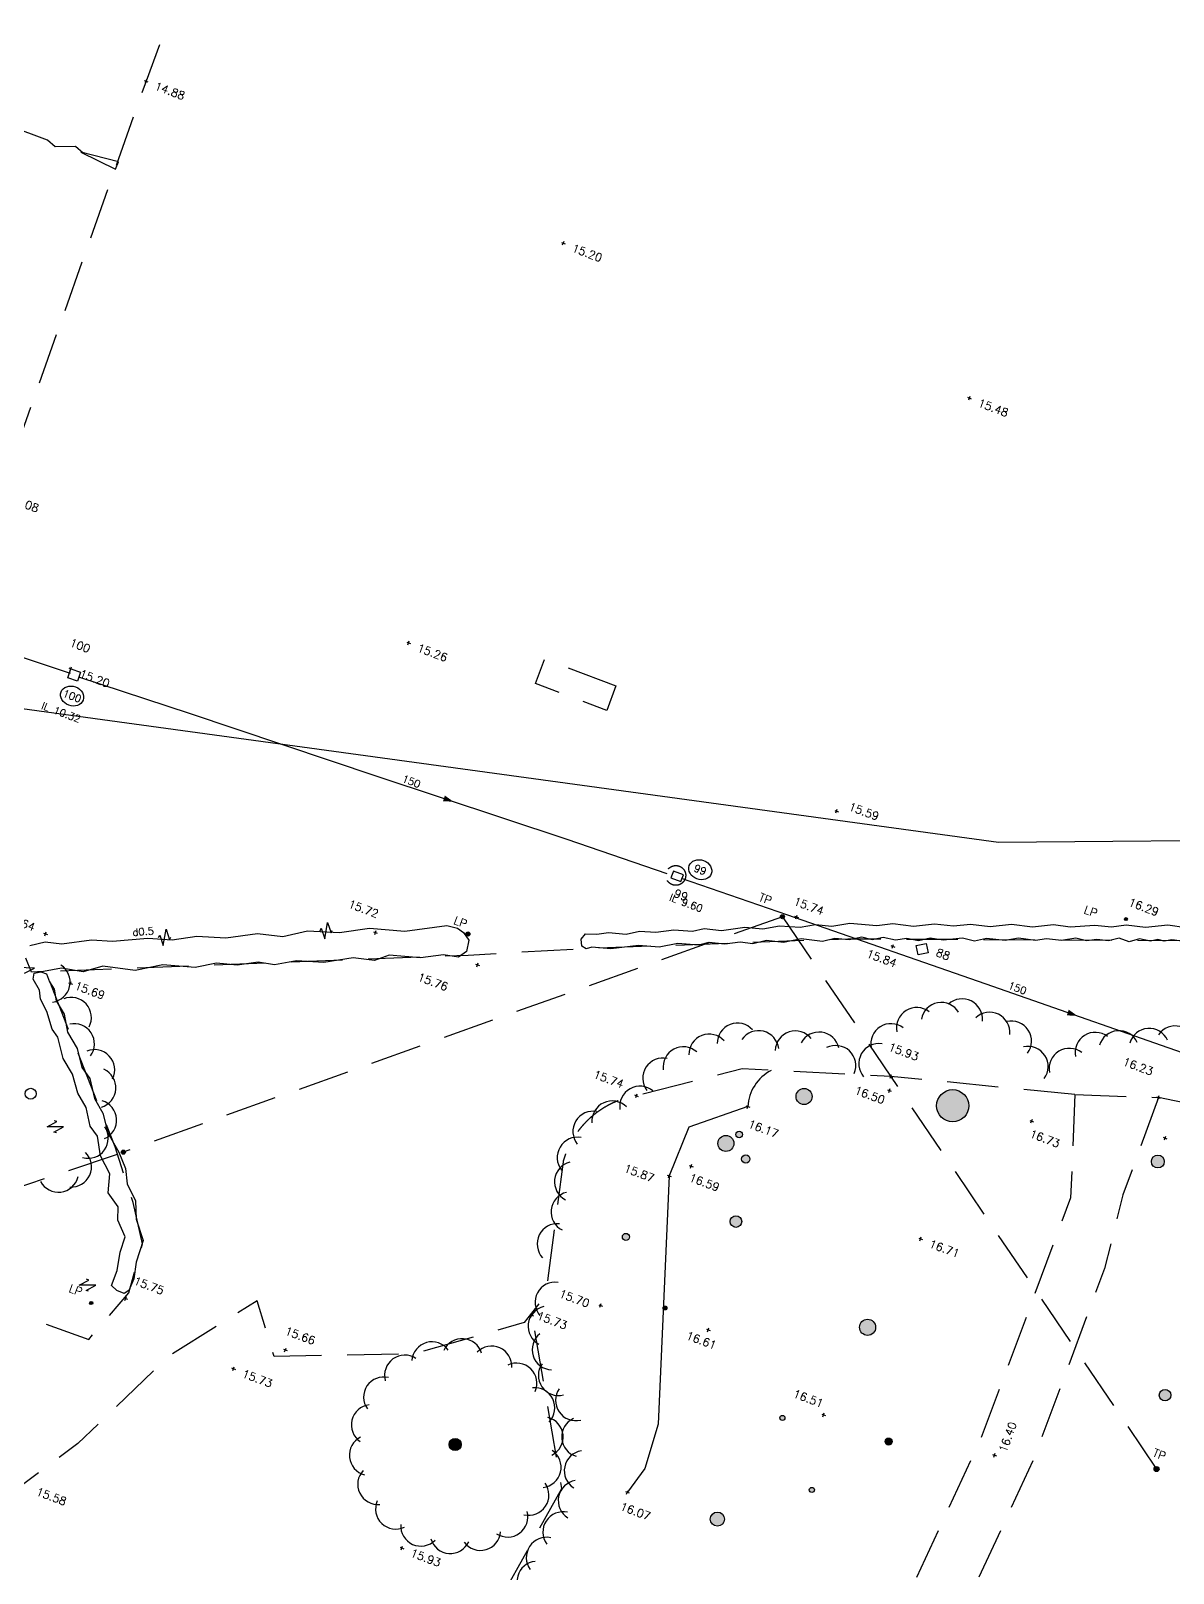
# Model space of a CAD drawing. Header units: millimetres. Extents: x 521005098 to 521837086, y 174609906 to 175681253.
# Drawn here: x 521496642 to 521553170, y 174905876 to 174982214 of the extents above; entities that cross this region are included whole.
import ezdxf
from ezdxf.enums import TextEntityAlignment as Align

# ---------------------------------------------------------------- set-up
doc = ezdxf.new("R2010")
doc.units = ezdxf.units.MM
doc.header["$LTSCALE"] = 200
doc.linetypes.add('layout$0$HIDDEN', pattern=[9.525, 6.35, -3.175])
doc.linetypes.add('layout$0$survey$0$DASHED', pattern=[19.05, 12.7, -6.35])
for name, color, linetype in [('layout$0$ED-CHAMBER', 7, 'layout$0$HIDDEN'), ('layout$0$ED-ELEC', 30, 'Continuous'), ('layout$0$ED-FOUL', 3, 'Continuous'), ('layout$0$survey$0$BT', 8, 'Continuous'), ('layout$0$survey$0$DETAIL', 8, 'Continuous'), ('layout$0$survey$0$LEVEL', 8, 'Continuous'), ('layout$0$survey$0$MH_NUMBER', 8, 'Continuous'), ('layout$0$survey$0$SERVICE', 8, 'Continuous'), ('layout$0$survey$0$TEXT_SERVICE', 8, 'Continuous'), ('layout$0$survey$0$VEGETATION', 8, 'Continuous')]:
    doc.layers.add(name, color=color, linetype=linetype)
doc.styles.add('layout$0$ROMANS', font='Romans.shx')
doc.styles.add('layout$0$survey$0$ROMANS', font='Romans.shx')

# ---------------------------------------------------------------- blocks, each defined once
blk = doc.blocks.new('layout$0$F')
at = {"layer": 'layout$0$ED-FOUL'}
blk.add_lwpolyline([(0, 0, 0, 0.3, 0), (-0.5, 0, 0.3, 0.3, 0)], format="xyseb", dxfattribs=at)
blk = doc.blocks.new('layout')
at = {"layer": 'layout$0$survey$0$SERVICE', "linetype": 'Continuous'}
h = blk.add_hatch(color=256, dxfattribs=at)
edge = h.paths.add_edge_path()
edge.add_arc((521533834.9, 174938368.3), 100, 0, 360)
h = blk.add_hatch(color=256, dxfattribs=at)
edge = h.paths.add_edge_path()
edge.add_arc((521550831.3, 174938249.9), 75, 0, 360)
h = blk.add_hatch(color=256, dxfattribs=at)
edge = h.paths.add_edge_path()
edge.add_arc((521518270.1, 174937511.9), 100, 0, 360)
h = blk.add_hatch(color=256, dxfattribs=at)
edge = h.paths.add_edge_path()
edge.add_arc((521501217.9, 174926714.3), 100, 0, 360)
h = blk.add_hatch(color=256, dxfattribs=at)
edge = h.paths.add_edge_path()
edge.add_arc((521499629, 174919246), 80, 0, 360)
h = blk.add_hatch(color=256, dxfattribs=at)
edge = h.paths.add_edge_path()
edge.add_arc((521552347.4, 174911027.8), 125, 0, 360)
at = {"layer": 'layout$0$survey$0$VEGETATION', "linetype": 'Continuous'}
h = blk.add_hatch(color=256, dxfattribs=at)
edge = h.paths.add_edge_path()
edge.add_arc((521538049.8, 174918043.3), 397.9, 0, 360)
edge = h.paths.add_edge_path()
edge.add_arc((521542259.2, 174929012.2), 795.8, 0, 360)
edge = h.paths.add_edge_path()
edge.add_arc((521534905.7, 174929467.4), 397.9, 0, 360)
edge = h.paths.add_edge_path()
edge.add_arc((521531693.6, 174927589.5), 159.2, 0, 360)
edge = h.paths.add_edge_path()
edge.add_arc((521526088.8, 174922519.3), 175.1, 0, 360)
edge = h.paths.add_edge_path()
edge.add_arc((521531534.2, 174923277.7), 286.5, 0, 360)
h = blk.add_hatch(color=256, dxfattribs=at)
edge = h.paths.add_edge_path()
edge.add_arc((521531037.9, 174927145), 397.9, 0, 360)
edge = h.paths.add_edge_path()
edge.add_arc((521532019.1, 174926374.6), 206.9, 0, 360)
h = blk.add_hatch(color=256, dxfattribs=at)
edge = h.paths.add_edge_path()
edge.add_arc((521552413.7, 174926250.6), 318.3, 0, 360)
edge = h.paths.add_edge_path()
edge.add_arc((521558165.7, 174924178.1), 222.8, 0, 360)
edge = h.paths.add_edge_path()
edge.add_arc((521557323.8, 174918832.8), 222.8, 0, 360)
edge = h.paths.add_edge_path()
edge.add_arc((521552768.5, 174914687.4), 286.5, 0, 360)
h = blk.add_hatch(color=256, dxfattribs=at)
edge = h.paths.add_edge_path()
edge.add_arc((521528026.7, 174918998.4), 95.5, 0, 360)
h = blk.add_hatch(color=256, dxfattribs=at)
edge = h.paths.add_edge_path()
edge.add_arc((521526772.6, 174903954.5), 206.9, 0, 360)
edge = h.paths.add_edge_path()
edge.add_arc((521530613.7, 174908550.5), 350.1, 0, 360)
edge = h.paths.add_edge_path()
edge.add_arc((521535292.7, 174909996.1), 127.3, 0, 360)
edge = h.paths.add_edge_path()
edge.add_arc((521537629.3, 174905114.7), 95.5, 0, 360)
edge = h.paths.add_edge_path()
edge.add_arc((521533833.4, 174913558.9), 127.3, 0, 360)
h = blk.add_hatch(color=256, dxfattribs=at)
edge = h.paths.add_edge_path()
edge.add_arc((521517639.8, 174912243.9), 302.4, 0, 360)
h = blk.add_hatch(color=256, dxfattribs=at)
edge = h.paths.add_edge_path()
edge.add_arc((521539089.8, 174912390), 175.1, 0, 360)
at = {"layer": 'layout$0$ED-CHAMBER'}
blk.add_circle((521528558.6, 174940410.7), 490.1, dxfattribs=at)
at = {"layer": 'layout$0$ED-ELEC'}
for p, q in [((521511190.6, 174937278), (521511327.5, 174938082.3)), ((521511327.5, 174938082.3), (521511502.4, 174937567.1)), ((521502966.4, 174937332.4), (521503022.9, 174937454.1)), ((521503022.9, 174937454.1), (521503197.9, 174936939)), ((521503197.9, 174936939), (521503334.6, 174937743.3)), ((521503334.6, 174937743.3), (521503509.7, 174937228.2)), ((521503509.7, 174937228.2), (521503566.1, 174937349.9)), ((521510959.2, 174937671.5), (521511015.7, 174937793.2)), ((521511015.7, 174937793.2), (521511190.6, 174937278)), ((521511502.4, 174937567.1), (521511559, 174937688.8)), ((521496817.4, 174935817.3), (521496002.3, 174935852)), ((521496328.3, 174935579), (521496817.4, 174935817.3)), ((521497447.8, 174927971.6), (521497929.3, 174928224.9)), ((521497929.3, 174928224.9), (521497800.3, 174928261.7)), ((521498263.6, 174927962.1), (521497447.8, 174927971.6)), ((521497782.1, 174927708.8), (521498263.6, 174927962.1)), ((521497911.1, 174927672), (521497782.1, 174927708.8)), ((521499037, 174920130.4), (521499518, 174920384.5)), ((521499852.8, 174920122.2), (521499037, 174920130.4)), ((521499371.7, 174919868.1), (521499852.8, 174920122.2)), ((521499500.7, 174919831.6), (521499371.7, 174919868.1)), ((521499518, 174920384.5), (521499389, 174920421.1))]:
    blk.add_line(p, q, dxfattribs=at)
at = {"layer": 'layout$0$ED-FOUL'}
for points in [[(521469070.3, 174960263.3), (521476369.4, 174957835.2), (521487747.5, 174954034.9), (521498595.1, 174950426.4)], [(521469070.3, 174960263.3), (521476369.4, 174957835.2), (521487747.5, 174954034.9), (521498595.1, 174950426.4)], [(521498995.5, 174950245.6), (521504484.2, 174948443.9), (521513757.9, 174945319.1), (521523172.9, 174942201.1), (521528121.6, 174940514)], [(521498995.5, 174950245.6), (521504484.2, 174948443.9), (521513757.9, 174945319.1), (521523172.9, 174942201.1), (521528121.6, 174940514)], [(521528824.2, 174940275.9), (521534086.5, 174938452.9), (521544225.3, 174934934.5), (521554608.6, 174931297.8), (521558136, 174930086.7)], [(521528824.2, 174940275.9), (521534086.5, 174938452.9), (521544225.3, 174934934.5), (521554608.6, 174931297.8), (521558136, 174930086.7)]]:
    blk.add_lwpolyline(points, dxfattribs=at)
for centre in [(521498685.1, 174949287.3), (521498685.1, 174949287.3), (521529767.7, 174940690.9), (521529767.7, 174940690.9)]:
    blk.add_ellipse(centre, major_axis=(546.6, -203.5), ratio=0.8266745, dxfattribs=at)
at = {"layer": 'layout$0$survey$0$BT', "linetype": 'Continuous', "flags": 128}
blk.add_lwpolyline([(521569563.8, 174944062.5), (521561446.5, 174947085.5), (521559615.2, 174942167.5), (521544533.7, 174942039.1), (521481137.1, 174950723.9), (521462309.4, 174957283.4)], dxfattribs=at)
at = {"layer": 'layout$0$survey$0$DETAIL', "linetype": 'layout$0$survey$0$DASHED'}
for p in [(521548310.3, 174929560.8), (521561585.3, 174927571.5)]:
    blk.add_line(p, (521552441.1, 174929418.7), dxfattribs=at)
at = {"layer": 'layout$0$survey$0$DETAIL', "linetype": 'layout$0$survey$0$DASHED', "flags": 128}
for points in [[(521526425.1, 175045973.7), (521518059.8, 175021553.9), (521510180.8, 175000648.9), (521502342.9, 174979727.2), (521495117.2, 174959310.7), (521488924, 174951593.7), (521472538.9, 174950090.8), (521474358.5, 174938938.5)], [(521480966.2, 174937911.2), (521486365.8, 174937041), (521486380.2, 174926245.1), (521486759, 174925363.3), (521491060.7, 174920443.4), (521499507.1, 174917442.4), (521501497.8, 174919755.2), (521502160.7, 174922179.4), (521501703, 174924218.2), (521500811.8, 174926980.7), (521497376.3, 174935657.6), (521518280.2, 174936470.4), (521523977.7, 174936797.7), (521537067.8, 174937280.2), (521554246.1, 174937183.1), (521555257.3, 174937087.5), (521557739.3, 174937750.4), (521559640.8, 174940191.7), (521558773.3, 174942358.4), (521561575.8, 174949904.2)], [(521548310.3, 174929560.8), (521548092.5, 174924448.6), (521543653.1, 174912534.4), (521534048, 174891797.5), (521531637.9, 174884495), (521528218.1, 174873550.6), (521525567.7, 174860974.3), (521521672.3, 174848262.9), (521517799.1, 174839095.5), (521508383.8, 174821570), (521502054.4, 174808425), (521499601.6, 174802471.8), (521491490, 174781255.6), (521487079.4, 174774452.5), (521485541.2, 174773073.4), (521481785.7, 174770754), (521477816.2, 174769783.4), (521473657.6, 174771590.7), (521472070.5, 174774298.2), (521470014.7, 174781380.4), (521468803.5, 174793858.4), (521468168.9, 174803444.5), (521467857.8, 174805860.8), (521466484, 174814106), (521464463.6, 174819608.6), (521458997.6, 174827101.2), (521449948.8, 174833959.4), (521445941, 174843277), (521450372.3, 174860553.7)], [(521552441.1, 174929418.7), (521550687.8, 174924606.4), (521549775.7, 174920946.7), (521546276.9, 174911556.8), (521536588.7, 174890620.7), (521534024.1, 174883749.4), (521530604.3, 174872804.9), (521528014, 174860458.8), (521524062.6, 174847530.4), (521520001.4, 174837912.3), (521510586.1, 174820386.8), (521504306.9, 174807340.4), (521501936.7, 174801579), (521493825.1, 174780362.8), (521489177.1, 174773092.5), (521485075.6, 174769035), (521481073.6, 174762616.2)], [(521512320.2, 174828897.2), (521505623.4, 174826554.4), (521499292.3, 174826852.4), (521494098, 174832974.3), (521484979.8, 174833866.5), (521479428.5, 174833890), (521475737.2, 174835185.2), (521465992.4, 174831115.5), (521458898.3, 174833668.6), (521457047.7, 174833651.9), (521451528.9, 174838540.5), (521455659.3, 174843859), (521457970.5, 174842670.2), (521458115.9, 174844450.5), (521457607, 174849200.2), (521452445.6, 174849074.4), (521451813.6, 174852672), (521453128.2, 174856117.1), (521457763.4, 174861450), (521465704.5, 174867274.5), (521468551.8, 174868795.2), (521475694.4, 174870751.3), (521479946.9, 174875819.8), (521485499.6, 174877140), (521493906, 174878064.5), (521500166.6, 174870199.9), (521505515.4, 174866863.4), (521509721.9, 174869164.1), (521512948.2, 174872346.9), (521513566.2, 174875992.9), (521508440.3, 174880643.8), (521502645.1, 174887119.3), (521506527.8, 174898564.4), (521509116.5, 174899557.4), (521511873.2, 174899239.6), (521516401.6, 174900324.7), (521519190.1, 174903361.2), (521522920.1, 174910073.8), (521521473.8, 174918475.1)]]:
    blk.add_lwpolyline(points, dxfattribs=at)
at = {"layer": 'layout$0$survey$0$DETAIL', "flags": 128}
blk.add_lwpolyline([(521499253.4, 174976142.4), (521499224.4, 174976153.2), (521498851, 174976496.1), (521497837.3, 174976465.7), (521497463.7, 174976808.6), (521491626, 174978981.6)], dxfattribs=at)
blk.add_lwpolyline([(521499115.1, 174976210.2), (521500838.2, 174975365.1), (521500971.5, 174975723)], close=True, dxfattribs=at)
at = {"layer": 'layout$0$survey$0$DETAIL', "linetype": 'layout$0$survey$0$DASHED', "flags": 128}
blk.add_lwpolyline([(521525596.5, 174949794.6), (521525137.7, 174948578.2), (521521610.3, 174949908.8), (521522069.1, 174951125.2)], close=True, dxfattribs=at)
blk.add_lwpolyline([(521548310.3, 174929560.8), (521539204, 174930462.5), (521531847.1, 174930832.5), (521526608.9, 174929508.6, 0.2916074), (521522977.1, 174926236.6), (521522117.1, 174919620.1), (521521058.1, 174918276.5), (521515641.5, 174916731.1), (521508684, 174916596.4), (521507845.4, 174919354.5), (521503478.9, 174916628.9), (521498968.8, 174912292.1), (521494892.5, 174909259.7, 0.1051563), (521477510.8, 174905516), (521467698.3, 174901819.1, -0.3790255), (521460276.2, 174907190.4, -0.1961145), (521463404.9, 174916334.7, -0.1961145)], format="xyb", dxfattribs=at)
at = {"layer": 'layout$0$survey$0$DETAIL', "linetype": 'Continuous', "flags": 128}
blk.add_lwpolyline([(521533276.9, 174930760.6, 0.2630759), (521532120.8, 174928970.6), (521529211.1, 174927945.9), (521528231.1, 174925535.4), (521527693.1, 174913253.8), (521527031.5, 174911053.7), (521526161.6, 174909878.1)], format="xyb", dxfattribs=at)
at = {"layer": 'layout$0$survey$0$LEVEL', "flags": 128}
for points in [[(521502249.2, 174979762.1), (521502436.6, 174979692.3)], [(521502308, 174979633.5), (521502377.8, 174979820.9)], [(521522897.3, 174971743.4), (521523084.7, 174971673.6)], [(521522956.1, 174971614.8), (521523025.9, 174971802.2)], [(521542995.3, 174964076), (521543182.7, 174964006.2)], [(521543054.1, 174963947.4), (521543123.9, 174964134.8)], [(521515243, 174951957.5), (521515430.4, 174951887.7)], [(521515301.8, 174951828.9), (521515371.6, 174952016.3)], [(521498526.7, 174950677.7), (521498714.1, 174950607.9)], [(521498585.5, 174950549.1), (521498655.3, 174950736.5)], [(521536420.1, 174943630.2), (521536607.5, 174943560.4)], [(521536478.9, 174943501.6), (521536548.7, 174943689)], [(521534437.8, 174938390.3), (521534625.2, 174938320.6)], [(521534496.6, 174938261.7), (521534566.4, 174938449.2)], [(521497272.1, 174937552.2), (521497459.5, 174937482.4)], [(521497330.9, 174937423.6), (521497400.7, 174937611)], [(521513598.7, 174937618.8), (521513786.2, 174937549)], [(521513657.5, 174937490.2), (521513727.3, 174937677.6)], [(521539202, 174936935.2), (521539389.4, 174936865.4)], [(521539260.8, 174936806.6), (521539330.6, 174936994)], [(521518651.9, 174936019.1), (521518839.3, 174935949.3)], [(521518710.7, 174935890.5), (521518780.5, 174936077.9)], [(521498508.6, 174935102.4), (521498696, 174935032.6)], [(521498567.4, 174934973.8), (521498637.2, 174935161.2)], [(521539110.3, 174930497.4), (521539297.7, 174930427.6)], [(521539169.1, 174930368.8), (521539238.9, 174930556.2)], [(521526574, 174929414.9), (521526643.8, 174929602.3)], [(521539034.4, 174929802.9), (521539221.8, 174929733.1)], [(521539093.2, 174929674.3), (521539163, 174929861.7)], [(521526515.2, 174929543.5), (521526702.6, 174929473.7)], [(521532027, 174929005.5), (521532214.5, 174928935.7)], [(521532085.9, 174928876.9), (521532155.7, 174929064.3)], [(521552347.4, 174929453.6), (521552534.8, 174929383.8)], [(521552406.2, 174929325), (521552476, 174929512.4)], [(521546073.8, 174928287.4), (521546261.2, 174928217.6)], [(521546132.6, 174928158.8), (521546202.4, 174928346.3)], [(521552677.9, 174927450), (521552865.4, 174927380.3)], [(521552736.8, 174927321.4), (521552806.5, 174927508.9)], [(521529225.7, 174926053), (521529413.1, 174925983.2)], [(521529284.5, 174925924.4), (521529354.3, 174926111.8)], [(521528137.3, 174925570.3), (521528324.8, 174925500.5)], [(521528196.2, 174925441.7), (521528265.9, 174925629.1)], [(521540579.4, 174922458.5), (521540766.9, 174922388.8)], [(521540638.3, 174922329.9), (521540708, 174922517.4)], [(521501241.6, 174919503.7), (521501429.1, 174919433.9)], [(521501300.5, 174919375), (521501370.3, 174919562.5)], [(521524743.8, 174919164.6), (521524931.2, 174919094.8)], [(521524802.6, 174919036), (521524872.4, 174919223.4)], [(521521328.9, 174918679.2), (521521516.4, 174918609.4)], [(521521387.8, 174918550.5), (521521457.5, 174918738)], [(521530069.3, 174917952), (521530256.7, 174917882.2)], [(521530128.1, 174917823.4), (521530197.9, 174918010.8)], [(521509143.4, 174916960), (521509330.8, 174916890.2)], [(521509202.2, 174916831.4), (521509272, 174917018.8)], [(521506579.2, 174916030.3), (521506766.6, 174915960.5)], [(521506638, 174915901.7), (521506707.8, 174916089.1)], [(521535778.3, 174913748.9), (521535965.7, 174913679.1)], [(521535837.1, 174913620.3), (521535906.9, 174913807.7)], [(521544235.9, 174911747.7), (521544423.3, 174911677.9)], [(521544294.7, 174911619.1), (521544364.5, 174911806.5)], [(521526067.9, 174909913), (521526255.3, 174909843.2)], [(521526126.7, 174909784.4), (521526196.5, 174909971.9)], [(521514912.8, 174907155.5), (521515100.2, 174907085.7)], [(521514971.6, 174907026.9), (521515041.4, 174907214.3)]]:
    blk.add_lwpolyline(points, dxfattribs=at)
at = {"layer": 'layout$0$survey$0$SERVICE', "linetype": 'layout$0$survey$0$DASHED'}
for p, q in [((521533834.9, 174938368.3), (521501217.9, 174926714.3)), ((521533834.9, 174938368.3), (521552347.4, 174911027.8)), ((521476848, 174918538), (521501217.9, 174926714.3))]:
    blk.add_line(p, q, dxfattribs=at)
at = {"layer": 'layout$0$survey$0$SERVICE', "linetype": 'Continuous', "flags": 128}
for points in [[(521498620.4, 174950642.8), (521499102.2, 174950475.4), (521498947.9, 174950031.4), (521498466.1, 174950198.8)], [(521528314.1, 174940288.7), (521528811.9, 174940103.3), (521528937, 174940439.2), (521528439.2, 174940624.6)], [(521540453.5, 174936940.5), (521540953.1, 174937042.7), (521541047.3, 174936582.2), (521540547.6, 174936480)]]:
    blk.add_lwpolyline(points, close=True, dxfattribs=at)
at = {"layer": 'layout$0$survey$0$SERVICE', "linetype": 'Continuous'}
for centre, radius in [((521533834.9, 174938368.3), 100), ((521550831.3, 174938249.9), 75), ((521518270.1, 174937511.9), 100), ((521501217.9, 174926714.3), 100), ((521499629, 174919246), 80), ((521552347.4, 174911027.8), 125)]:
    blk.add_circle(centre, radius, dxfattribs=at)
at = {"layer": 'layout$0$survey$0$VEGETATION', "linetype": 'Continuous', "flags": 128}
for points in [[(521553611.3, 174937152.9), (521553099.7, 174937225.9), (521552719.5, 174937152.1), (521552417.4, 174937235.2), (521552045.8, 174937158.2), (521551497.6, 174937264.4), (521550987.5, 174937131.2), (521550502.5, 174937302), (521549975.3, 174937175.2), (521549393.9, 174937244.9), (521548889.1, 174937178.3), (521548350.3, 174937306.1), (521547649, 174937185.4), (521546908.5, 174937275.1), (521546365, 174937183.7), (521545518.1, 174937303.3), (521544860.8, 174937195.6), (521543925.8, 174937289.1), (521543337.3, 174937155.8), (521542747.1, 174937307), (521541791.1, 174937212.6), (521541152.7, 174937309.3), (521540576.1, 174937181.3), (521539998.8, 174937288.6), (521539429.6, 174937206.8), (521538824.3, 174937344.1), (521538276.7, 174937215.1), (521537770.3, 174937354.7), (521537141, 174937216.9), (521536434.9, 174937293.8), (521535811, 174937144.3), (521534764.2, 174937279.5), (521533885.8, 174937094), (521533041, 174937193.1), (521532369.9, 174937022), (521531736.8, 174937110.9), (521530992.5, 174937006.2), (521530190.8, 174937089.3), (521529689.4, 174936952.9), (521528664.1, 174937040.9), (521527729.3, 174936864.9), (521526712.6, 174936949.8), (521525344.3, 174936773.9), (521524409.3, 174936867.5), (521524121.5, 174936778.8), (521523908.4, 174936916.9), (521523876.4, 174937251.9), (521524095, 174937523), (521524658, 174937509.2), (521525235.8, 174937587.8), (521526107.4, 174937508), (521526765.7, 174937644.7), (521527571.6, 174937599.2), (521528458.8, 174937719.2), (521529391.6, 174937646.1), (521529959.7, 174937777.2), (521530821.1, 174937677), (521531974.6, 174937854.6), (521532872, 174937765.2), (521533690.3, 174937910.9), (521534716.5, 174937851.8), (521535470.5, 174937982.3), (521536272.2, 174937899.2), (521537163.7, 174938040.7), (521538501.6, 174937924.4), (521539304, 174938027.1), (521540316.4, 174937904.6), (521541357.3, 174938016.4), (521542300.7, 174937923.6), (521543142.9, 174938001.7), (521544109.1, 174937886.7), (521545167.2, 174937992), (521546208.6, 174937868.6), (521547249.4, 174937980.4), (521548067.4, 174937861.8), (521549301.7, 174937940.7), (521550115.4, 174937867.2), (521550844.7, 174937957.9), (521551805.5, 174937854.7), (521552904.4, 174937964.4), (521553806.2, 174937834.3)], [(521517228, 174937930.5), (521517754.2, 174937794.2), (521518053.7, 174937583.3), (521518312.1, 174937208.6), (521518204.4, 174936652.2), (521517799.2, 174936365.6), (521517065.8, 174936479.6), (521515916.2, 174936331), (521514375.3, 174936467.4), (521513640.5, 174936204), (521512595, 174936334.9), (521511135.7, 174936102.7), (521509793.5, 174936184.9), (521508707.3, 174935992.8), (521507897.4, 174936115.4), (521506853.7, 174935974.8), (521505836.6, 174936075.1), (521504778.8, 174935852.5), (521503179, 174935990.9), (521501800.6, 174935708.8), (521500209.3, 174935923.5), (521499225.9, 174935633.4), (521498158.4, 174935812.2), (521497261.9, 174935648.9), (521496677.2, 174935628), (521496394, 174936310.1)], [(521496586.6, 174936934.3), (521497354.2, 174937125.7), (521498170.6, 174937020.6), (521499640.8, 174937228.8), (521500688.4, 174937156.9), (521502433.8, 174937302.4), (521503640.6, 174937230.8), (521504862.2, 174937412.3), (521506298.2, 174937315), (521507851.4, 174937532.1), (521509108.6, 174937382.1), (521510328.8, 174937675.8), (521511924.1, 174937578.9), (521513400.9, 174937804.5), (521515153.5, 174937649), (521517228, 174937930.5)], [(521496751.3, 174935269.4), (521496802.4, 174935576.4), (521497129, 174935633.6), (521497422.4, 174935545.4), (521497567.7, 174935144.2), (521497801.7, 174934783.6), (521497900.2, 174934199.9), (521498295.4, 174933537.3), (521498461.6, 174932655), (521498939.2, 174931846.1), (521499159.7, 174930911.9), (521499565.1, 174930361.3), (521499789.2, 174929365.9), (521500204.2, 174928643.4), (521500451.4, 174927667.8), (521500992.8, 174926719.3), (521501324.3, 174925905.4), (521501410.5, 174925147.6), (521501821.2, 174924300.4), (521501855.8, 174923403.9), (521502196.7, 174922340.9), (521501847.3, 174921261.3), (521501741.8, 174920439.6), (521501488.1, 174919871.3), (521501264.5, 174919723.2), (521500894.8, 174919860.8), (521500632.1, 174920116.4), (521500916.6, 174920852), (521501054, 174921758.1), (521501307.4, 174922524.7), (521500952.1, 174923351.2), (521500965.5, 174924009), (521500474.3, 174924696.7), (521500544.7, 174925648.8), (521500081.9, 174926525.9), (521499940.9, 174927504), (521499573.3, 174927994.7), (521499384, 174928927.8), (521498971.3, 174929628.4), (521498704.6, 174930579.7), (521498244.4, 174931350.7), (521497975.1, 174932408.1), (521497692.4, 174932794.1), (521497432.8, 174933679.7), (521497113.8, 174934292.9), (521497075.8, 174934727.8), (521496751.3, 174935269.4)]]:
    blk.add_lwpolyline(points, dxfattribs=at)
at = {"layer": 'layout$0$survey$0$VEGETATION', "linetype": 'Continuous'}
for centre, radius in [((521496634, 174929606.7), 270.6), ((521534905.7, 174929467.4), 397.9), ((521542259.2, 174929012.2), 795.8), ((521531037.9, 174927145), 397.9), ((521531693.6, 174927589.5), 159.2), ((521532019.1, 174926374.6), 206.9), ((521552413.7, 174926250.6), 318.3), ((521531534.2, 174923277.7), 286.5), ((521526088.8, 174922519.3), 175.1), ((521528026.7, 174918998.4), 95.5), ((521538049.8, 174918043.3), 397.9), ((521552768.5, 174914687.4), 286.5), ((521533833.4, 174913558.9), 127.3), ((521517639.8, 174912243.9), 302.4), ((521539089.8, 174912390), 175.1), ((521535292.7, 174909996.1), 127.3), ((521530613.7, 174908550.5), 350.1)]:
    blk.add_circle(centre, radius, dxfattribs=at)
for centre, start, end in [((521497585, 174935135.9), 277.710579, 56.982309), ((521498635.8, 174933377.6), 332.401438, 111.673168), ((521542733.6, 174933304.8), 353.935704, 133.207435), ((521540482, 174932872.5), 52.448137, 191.719867), ((521541695.7, 174933124), 30.688575, 169.960305), ((521544089.7, 174932639.1), 354.504038, 133.775768), ((521498790.4, 174932071.4), 323.702576, 102.974306), ((521531607.2, 174932101.2), 41.684166, 180.955896), ((521532655.8, 174931726.8), 6.277473, 145.549204), ((521534477.2, 174931711.9), 38.583995, 177.855725), ((521535647.3, 174931657.3), 12.462569, 151.734299), ((521539207.7, 174932073.7), 52.448137, 191.719867), ((521545161.5, 174932206.2), 323.628989, 102.90072), ((521550487.5, 174931725.4), 24.703023, 163.974754), ((521551987.2, 174931839.2), 24.703023, 163.974754), ((521553269.9, 174931961.7), 6.179273, 145.451004), ((521528931.1, 174930925.5), 48.500214, 187.771944), ((521530206.1, 174931554.4), 41.684166, 180.955896), ((521536468.7, 174930993.4), 337.333531, 116.605261), ((521538612.7, 174931093.7), 81.320293, 220.592024), ((521545986.5, 174930948.6), 323.628989, 102.90072), ((521549312.5, 174931643.6), 52.045479, 191.317209), ((521499791.5, 174930790.1), 333.388857, 112.660588), ((521527920, 174930370.4), 77.404917, 216.676647), ((521548032.6, 174930853.7), 52.045479, 191.317209), ((521499849.1, 174929901.2), 286.537232, 65.808963), ((521526784.2, 174928977.1), 49.823088, 189.094818), ((521499886.3, 174928298.7), 294.028543, 73.300274), ((521525405.5, 174928246.2), 44.923758, 184.195488), ((521524465, 174927738.8), 79.22161, 218.493341), ((521499472.3, 174927407.6), 254.408681, 33.680411), ((521523687.2, 174926451.5), 79.22161, 218.493341), ((521498644.7, 174925985.4), 265.948018, 45.219748), ((521523556.6, 174925248.4), 103.910312, 243.182042), ((521498004.6, 174925729.6), 207.540959, 346.812689), ((521523387.6, 174923753.9), 103.910312, 243.182042), ((521522695.4, 174922170.8), 84.031451, 223.303182), ((521522591.2, 174919278), 81.80612, 221.077851), ((521522249.1, 174918095), 102.943351, 242.215082), ((521517985.3, 174916482.4), 16.264906, 155.536636), ((521522450, 174916936.6), 128.248142, 267.519872), ((521515146.2, 174915668.4), 56.460198, 195.731929), ((521516493.6, 174916327), 36.362424, 175.634154), ((521519440, 174916115.8), 356.205635, 135.477366), ((521520683.7, 174915273.4), 336.302177, 115.573908), ((521522756.6, 174915664.5), 144.823231, 284.094962), ((521514107.2, 174914587), 76.55815, 215.82988), ((521521566.4, 174914057.9), 316.39872, 95.67045), ((521523607.4, 174914424.7), 144.823231, 284.094962), ((521513502.5, 174913213.7), 96.596588, 235.868319), ((521521982.5, 174912614.5), 296.496368, 75.768098), ((521523910.8, 174912620.1), 114.577864, 253.849594), ((521513402.5, 174911714.9), 116.497291, 255.769021), ((521521882.5, 174911115.7), 276.594042, 55.865772), ((521524039.7, 174910942.7), 98.919092, 238.190822), ((521513818.7, 174910271.5), 136.397993, 275.669724), ((521521277.9, 174909742.4), 256.560156, 35.831886), ((521523741.4, 174909468.9), 98.919092, 238.190822), ((521514701.3, 174909056), 156.301605, 295.573336), ((521515945.1, 174908213.6), 176.205217, 315.476948), ((521520238.8, 174908660.9), 236.46021, 15.73194), ((521522980.3, 174907911.4), 77.300301, 216.572031), ((521517399.8, 174907847), 196.26533, 335.53706), ((521518891.4, 174908002.4), 216.361605, 355.633336), ((521522159.9, 174906651.3), 77.300301, 216.572031), ((521521699.2, 174905462.8), 95.384719, 234.656449)]:
    blk.add_arc(centre, 1000, start, end, dxfattribs=at)
at = {"layer": 'layout$0$ED-FOUL', "linetype": 'Continuous', "yscale": 1000, "zscale": 1000}
for p, xscale, rotation in [((521517555.4, 174944061.5), 1000, 341.1421819932513), ((521517555.4, 174944061.5), 999.999999976878, 341.1421819924483), ((521548426.7, 174933463), 1000, 341.1421819932513), ((521548426.7, 174933463), 999.999999976878, 341.1421819924483)]:
    blk.add_blockref('layout$0$F', p, dxfattribs=dict(at, xscale=xscale, rotation=rotation))
at = {"layer": 'layout$0$ED-ELEC', "linetype": 'Continuous', "style": 'layout$0$ROMANS'}
blk.add_text('d0.5', height=360, rotation=4.089317, dxfattribs=at).set_placement((521501690, 174937307.7), align=Align.BOTTOM_LEFT)
at = {"layer": 'layout$0$ED-FOUL', "style": 'layout$0$ROMANS'}
for s, p in [('100', (521498685.1, 174949287.3)), ('100', (521498685.1, 174949287.3)), ('99', (521529767.7, 174940690.9)), ('99', (521529767.7, 174940690.9))]:
    blk.add_text(s, height=360, rotation=339.576964, dxfattribs=at).set_placement(p, align=Align.MIDDLE_CENTER)
at = {"layer": 'layout$0$ED-FOUL', "linetype": 'Continuous', "style": 'layout$0$ROMANS'}
for s, p in [('IL 10.32', (521497090.9, 174948568)), ('IL 10.32', (521497090.9, 174948568)), ('150', (521514937, 174944953.1)), ('150', (521514937, 174944953.1)), ('IL 9.60', (521528165.9, 174939078.7)), ('IL 9.60', (521528165.9, 174939078.7)), ('150', (521544930, 174934724)), ('150', (521544930, 174934724))]:
    blk.add_text(s, height=360, rotation=339.576964, dxfattribs=at).set_placement(p, align=Align.BOTTOM_LEFT)
at = {"layer": 'layout$0$survey$0$LEVEL', "style": 'layout$0$survey$0$ROMANS'}
for s, rotation, p in [('14.88', 339.576964, (521502729.3, 174979323.2)), ('15.20', 339.576964, (521523377.4, 174971304.5)), ('15.48', 339.576964, (521543475.4, 174963637.1)), ('15.08', 339.576964, (521495503.6, 174958906.7)), ('15.26', 339.576964, (521515723.1, 174951518.6)), ('15.20', 339.576964, (521499006.8, 174950238.8)), ('15.59', 339.576964, (521537074.2, 174943658.5)), ('15.72', 339.576964, (521512310.1, 174938839.6)), ('15.74', 339.576964, (521534349.3, 174938973.8)), ('16.29', 339.576964, (521550919.7, 174938929.1)), ('15.64', 339.576964, (521495317.7, 174938173.9)), ('15.84', 339.576964, (521537955.1, 174936388.2)), ('15.69', 339.576964, (521498768.9, 174934797.1)), ('15.76', 339.576964, (521515744.1, 174935223.5)), ('15.93', 339.576964, (521539043.2, 174931767.5)), ('16.23', 339.576964, (521550640.3, 174931039.5)), ('15.74', 339.576964, (521524446.6, 174930407.4)), ('16.50', 339.576964, (521537364.8, 174929621)), ('16.17', 339.576964, (521532101.1, 174927951.3)), ('16.73', 339.576964, (521546026.4, 174927467.8)), ('15.87', 339.576964, (521525956.5, 174925757.9)), ('16.59', 339.576964, (521529180.1, 174925298.6)), ('16.71', 339.576964, (521541059.6, 174922019.7)), ('15.75', 339.576964, (521501694.5, 174920188.4)), ('15.70', 339.576964, (521522747.9, 174919553.8)), ('15.73', 339.576964, (521521646.3, 174918465.9)), ('15.66', 339.576964, (521509178.7, 174917710.4)), ('16.61', 339.576964, (521529030.3, 174917478.5)), ('15.73', 339.576964, (521507059.3, 174915591.4)), ('16.51', 339.576964, (521534324.8, 174914600.3)), ('16.40', 69.576964, (521544904.1, 174911818.2)), ('15.58', 339.576964, (521496864.8, 174909751.3)), ('16.07', 339.576964, (521525767.2, 174909019)), ('15.93', 339.576964, (521515392.9, 174906716.7))]:
    blk.add_text(s, height=400, rotation=rotation, dxfattribs=at).set_placement(p)
at = {"layer": 'layout$0$survey$0$MH_NUMBER', "linetype": 'Continuous', "style": 'layout$0$survey$0$ROMANS'}
for s, p in [('100', (521498526.7, 174951777)), ('99', (521528428.2, 174939370.6)), ('88', (521541395, 174936440.8))]:
    blk.add_text(s, height=400, rotation=339.576964, dxfattribs=at).set_placement(p)
at = {"layer": 'layout$0$survey$0$TEXT_SERVICE', "linetype": 'Continuous', "style": 'layout$0$survey$0$ROMANS'}
for s, p in [('TP', (521532624.1, 174939173.8)), ('LP', (521548718.4, 174938554.2)), ('LP', (521517531.7, 174938024.9)), ('LP', (521498486.9, 174919814.9)), ('TP', (521552122.6, 174911673.1))]:
    blk.add_text(s, height=400, rotation=339.576964, dxfattribs=at).set_placement(p)

msp = doc.modelspace()

# ---------------------------------------------------------------- block references
msp.add_blockref('layout', (0, 0))

doc.saveas('drawing.dxf')
